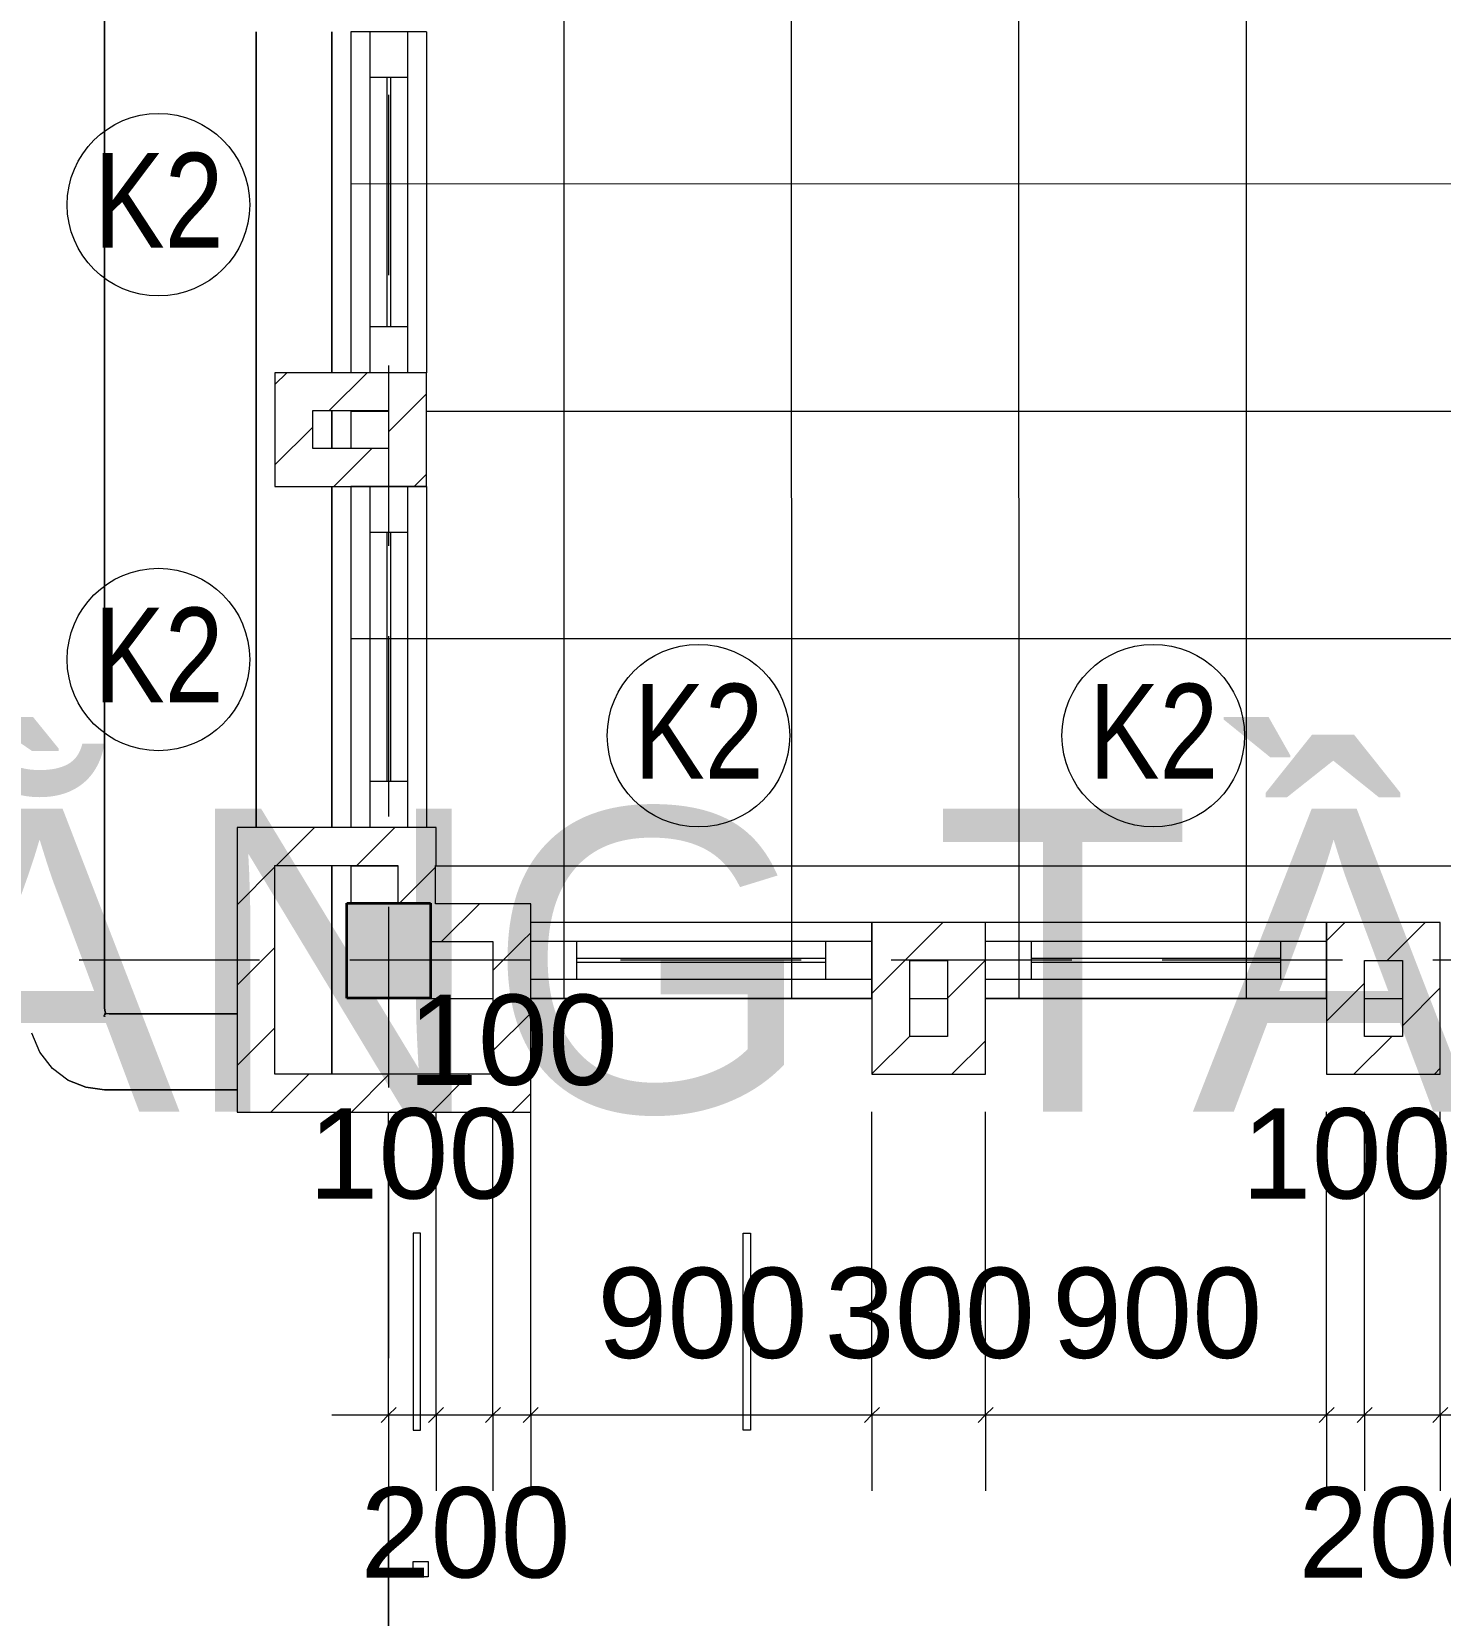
# Model space of a CAD drawing. Header units: millimetres. Extents: x -10792 to 44600, y -5903 to 19992.
# Drawn here: x -392 to 3325, y -1729 to 2450 of the extents above; entities that cross this region are included whole.
import ezdxf
from ezdxf.enums import TextEntityAlignment as Align

# ---------------------------------------------------------------- set-up
doc = ezdxf.new("R2010")
doc.units = ezdxf.units.MM
doc.linetypes.add('Hidden', pattern=[714.375, 476.25, -238.125])
for name, color, linetype, lineweight in [('A-ANNO-DIMS', 211, 'Continuous', 9), ('A-ANNO-DIMS-100', 211, 'Continuous', 9), ('A-DETL', 90, 'Continuous', 9), ('A-FLOR', 192, 'Continuous', 9), ('A-FLOR-PATT', 8, 'Continuous', 9), ('A-GLAZ', 151, 'Continuous', 18), ('A-GLAZ-IDEN', 152, 'Continuous', 9), ('A-WALL', 113, 'Continuous', 25), ('A-WALL-PATT', 111, 'Continuous', 18), ('G-IMPT', 8, 'Continuous', 9), ('S-COLS', 52, 'Continuous', 25), ('S-GRID', 1, 'Continuous', 9)]:
    doc.layers.add(name, color=color, linetype=linetype, lineweight=lineweight)
doc.styles.add('Arial', font='arial.ttf', dxfattribs={"width": 0.8, "height": 250})
doc.styles.add('Arial_5', font='arial.ttf', dxfattribs={"height": 238.125})
doc.styles.add('UNICODE_TITLE', font='arial.ttf')
doc.dimstyles.new('SecretInternalLinAngDimStyle5p4736185', dxfattribs={"dimscale": 304.8, "dimtxt": 242.94927, "dimasz": 0.130208, "dimexe": 0.656168, "dimexo": 0.0625, "dimgap": 0.260417, "dimtad": 1, "dimdec": 0, "dimrnd": 100, "dimzin": 0, "dimdsep": 46, "dimtxsty": 'Arial_5', "dimblk1": 'OBLIQUE', "dimblk2": 'OBLIQUE', "dimsah": 1, "dimcen": 0.09, "dimdle": 0.492126, "dimazin": 0, "dimtfac": 1, "dimtdec": 4, "dimtix": 1, "dimtmove": 0, "dimatfit": 3, "dimfxl": 2.624672, "dimfxlon": 1, "dimtvp": 1, "dimtolj": 1, "dimtzin": 0, "dimarcsym": 2})
doc.dimstyles.new('SecretInternalLinAngDimStyle5p4736185_1', dxfattribs={"dimscale": 304.8, "dimtxt": 242.94927, "dimasz": 0.130208, "dimexe": 0.656168, "dimexo": 0.0625, "dimgap": 0.260417, "dimtad": 1, "dimdec": 0, "dimrnd": 100, "dimzin": 0, "dimdsep": 46, "dimtxsty": 'Arial_5', "dimblk1": 'OBLIQUE', "dimblk2": 'OBLIQUE', "dimsah": 1, "dimcen": 0.09, "dimdle": 0.492126, "dimazin": 0, "dimtfac": 1, "dimtdec": 4, "dimtix": 1, "dimtmove": 2, "dimatfit": 3, "dimfxl": 2.624672, "dimfxlon": 1, "dimtvp": 1, "dimtolj": 1, "dimtzin": 0, "dimarcsym": 2})
pattern_1 = [(45, (27793.29, 0), (-106.066, 106.066), [])]

# ---------------------------------------------------------------- blocks, each defined once
blk = doc.blocks.new('Window_K2_Stack - Window_K2_Stack-2379752-01_MẶT BẰNG TẦNG 1')
at = {"layer": 'A-GLAZ'}
for p, q in [((-450, 100), (-450, -100)), ((-450, 100), (450, 100)), ((450, 100), (450, -100)), ((-450, 50), (450, 50)), ((-328.75, 50), (-328.75, -50)), ((328.75, 50), (328.75, -50)), ((-328.75, 5), (328.75, 5)), ((-328.75, -5), (328.75, -5)), ((-450, -50), (450, -50)), ((-450, -100), (450, -100))]:
    blk.add_line(p, q, dxfattribs=at)
blk = doc.blocks.new('M_Concrete-Rectangular-Column - COT220X250-2391832-01_MẶT BẰNG TẦNG 1')
at = {"layer": 'S-COLS', "lineweight": 35}
blk.add_hatch(color=256, dxfattribs=at).paths.add_polyline_path([(110, -125), (110, 125), (-110, 125), (-110, -125)])
for p, q in [((-110, 125), (110, 125)), ((-110, -125), (-110, 125)), ((110, 125), (110, -125)), ((110, -125), (-110, -125))]:
    blk.add_line(p, q, dxfattribs=at)
blk = doc.blocks.new('Mat_Tien_3dsMax - Sync_3dsMax_To_Revit-2401403-01_MẶT BẰNG TẦNG 1')
at = {"layer": 'G-IMPT'}
for p, q in [((-599.8, -2363.5), (-599.8, -6726.5)), ((-599.8, -6726.5), (-599.8, -2363.5)), ((-200, -6250), (-200, -4150)), ((-200, -4150), (-200, -6250)), ((0, -5050), (0, -4150)), ((0, -4150), (0, -5050)), ((0, -5250), (0, -5150)), ((0, -5150), (0, -5250)), ((0, -6250), (0, -5350)), ((0, -5350), (0, -6250)), ((0, -6901), (0, -6350)), ((0, -6350), (0, -6901)), ((-599.8, -6726.5), (-598.2, -6736.7)), ((-598.2, -6736.7), (-599.8, -6726.5)), ((-598.7, -6740.3), (-598.8, -6745)), ((-598.7, -6740.3), (-587.2, -6741.8)), ((-587.2, -6741.8), (-598.7, -6740.3)), ((-598.2, -6736.7), (-596.7, -6740.3)), ((-596.7, -6740.3), (-598.2, -6736.7)), ((-596.7, -6740.3), (-595, -6742.5)), ((-596.7, -6740.3), (-595, -6742.5)), ((-587.2, -6741.8), (-250, -6741.8)), ((-250, -6741.8), (-587.2, -6741.8)), ((-770.2, -6842.7), (-791.9, -6792.9)), ((-770.2, -6842.7), (-791.9, -6792.9)), ((-737.3, -6885.5), (-770.2, -6842.7)), ((-737.3, -6885.5), (-770.2, -6842.7)), ((-696.1, -6916.8), (-737.3, -6885.5)), ((-696.1, -6916.8), (-737.3, -6885.5)), ((-696.1, -6916.8), (-649.3, -6935.5)), ((-649.3, -6935.5), (-696.1, -6916.8)), ((-649.3, -6935.5), (-599.8, -6941.8)), ((-599.8, -6941.8), (-649.3, -6935.5)), ((-599.8, -6941.8), (-250, -6941.8)), ((-250, -6941.8), (-599.8, -6941.8))]:
    blk.add_line(p, q, dxfattribs=at)
at = {"layer": 'G-IMPT', "flags": 128}
for points in [[(-600.9, -6748.8), (-600.4, -6746.7), (-599.8, -6744.5), (-599.3, -6742.4), (-598.7, -6740.3)], [(-600.5, -6748.1), (-600.6, -6748.2), (-600.7, -6748.4), (-600.8, -6748.6), (-600.9, -6748.8)], [(-600.5, -6748.1), (-600.6, -6748.2), (-600.7, -6748.4), (-600.8, -6748.6), (-600.9, -6748.8)], [(-598.5, -6744.5), (-598.6, -6744.6), (-598.6, -6744.7), (-598.7, -6744.8), (-598.8, -6745)], [(-598.8, -6745), (-598.7, -6744.8), (-598.6, -6744.7), (-598.6, -6744.6), (-598.5, -6744.5)], [(-598.8, -6745), (-598.7, -6744.8), (-598.6, -6744.7), (-598.6, -6744.6), (-598.5, -6744.5)], [(-598.7, -6749), (-598.8, -6749), (-598.8, -6749.1), (-598.8, -6749.1), (-598.8, -6749.1)], [(-598.7, -6749), (-598.8, -6749), (-598.8, -6749.1), (-598.8, -6749.1), (-598.8, -6749.1)], [(-595, -6742.5), (-595.4, -6742.1), (-595.8, -6741.8), (-596.2, -6741.5), (-596.6, -6741.2)]]:
    blk.add_lwpolyline(points, dxfattribs=at)
blk = doc.blocks.new('Mat_Tien_3dsMax - Mat_Tien_3dsMax-2387879-01_MẶT BẰNG TẦNG 1')
blk.add_blockref('Mat_Tien_3dsMax - Sync_3dsMax_To_Revit-2401403-01_MẶT BẰNG TẦNG 1', (0, 0))
blk = doc.blocks.new('KÝ HIỆU CỬA SỔ - KÝ HIỆU CỬA SỔ-146125-01_MẶT BẰNG TẦNG 1')
at = {"layer": 'A-GLAZ-IDEN'}
blk.add_circle((-0.075, -0.066), 2.408, dxfattribs=at)
blk = doc.blocks.new('DIMBLOCK2-01_MẶT BẰNG TẦNG 1')
at = {"layer": 'A-ANNO-DIMS-100', "transparency": 16777216}
for p, q in [((550, -2200), (550, -1400)), ((4350, -2200), (4350, -1400)), ((400, -2200), (4350, -2200)), ((550, -2200), (530.2, -2219.8)), ((550, -2200), (569.8, -2180.2)), ((550, -2200), (550, -2400)), ((4350, -2200), (4330.2, -2219.8)), ((4350, -2200), (4369.8, -2180.2)), ((4350, -2200), (4350, -2400))]:
    blk.add_line(p, q, dxfattribs=at)
at = {"layer": 'A-ANNO-DIMS-100', "color": 0, "transparency": 16777216, "insert": (2083.7, -1811.5), "char_height": 238.12, "width": 879.103, "attachment_point": 1, "line_spacing_factor": 0.941778, "style": 'Arial_5'}
blk.add_mtext('3800', dxfattribs=at)
blk = doc.blocks.new('_Oblique')
at = {"color": 0, "linetype": 'ByBlock', "lineweight": -2}
blk.add_line((-0.5, -0.5), (0.5, 0.5), dxfattribs=at)
blk = doc.blocks.new('DIMBLOCK12-01_MẶT BẰNG TẦNG 1')
at = {"layer": 'A-ANNO-DIMS-100', "transparency": 16777216}
for p, q in [((550, -1200), (550, -400)), ((675, -1200), (675, -400)), ((400, -1200), (675, -1200)), ((550, -1200), (530.2, -1219.8)), ((550, -1200), (569.8, -1180.2)), ((550, -1200), (550, -1400)), ((675, -1200), (655.2, -1219.8)), ((675, -1200), (694.8, -1180.2)), ((675, -1200), (675, -1400))]:
    blk.add_line(p, q, dxfattribs=at)
at = {"layer": 'A-ANNO-DIMS-100', "color": 0, "transparency": 16777216, "insert": (337.8, -390.9), "char_height": 238.12, "width": 659.327, "attachment_point": 1, "line_spacing_factor": 0.941778, "style": 'Arial_5'}
blk.add_mtext('100', dxfattribs=at)
blk = doc.blocks.new('DIMBLOCK13-01_MẶT BẰNG TẦNG 1')
at = {"layer": 'A-ANNO-DIMS-100', "transparency": 16777216}
for p, q in [((675, -1200), (675, -400)), ((825, -1200), (825, -400)), ((675, -1200), (655.2, -1219.8)), ((675, -1200), (694.8, -1180.2)), ((675, -1200), (825, -1200)), ((675, -1200), (675, -1400)), ((825, -1200), (805.2, -1219.8)), ((825, -1200), (844.8, -1180.2)), ((825, -1200), (825, -1400))]:
    blk.add_line(p, q, dxfattribs=at)
at = {"layer": 'A-ANNO-DIMS-100', "color": 0, "transparency": 16777216, "insert": (475.3, -1390.9), "char_height": 238.12, "width": 659.327, "attachment_point": 1, "line_spacing_factor": 0.941778, "style": 'Arial_5'}
blk.add_mtext('200', dxfattribs=at)
blk = doc.blocks.new('DIMBLOCK14-01_MẶT BẰNG TẦNG 1')
at = {"layer": 'A-ANNO-DIMS-100', "transparency": 16777216}
for p, q in [((825, -1200), (825, -400)), ((925, -1200), (925, -400)), ((825, -1200), (805.2, -1219.8)), ((825, -1200), (844.8, -1180.2)), ((825, -1200), (925, -1200)), ((825, -1200), (825, -1400)), ((925, -1200), (905.2, -1219.8)), ((925, -1200), (944.8, -1180.2)), ((925, -1200), (925, -1400))]:
    blk.add_line(p, q, dxfattribs=at)
at = {"layer": 'A-ANNO-DIMS-100', "color": 0, "transparency": 16777216, "insert": (600.3, -90.9), "char_height": 238.12, "width": 659.327, "attachment_point": 1, "line_spacing_factor": 0.941778, "style": 'Arial_5'}
blk.add_mtext('100', dxfattribs=at)
blk = doc.blocks.new('DIMBLOCK15-01_MẶT BẰNG TẦNG 1')
at = {"layer": 'A-ANNO-DIMS-100', "transparency": 16777216}
for p, q in [((925, -1200), (925, -400)), ((1825, -1200), (1825, -400)), ((925, -1200), (905.2, -1219.8)), ((925, -1200), (944.8, -1180.2)), ((925, -1200), (1825, -1200)), ((925, -1200), (925, -1400)), ((1825, -1200), (1805.2, -1219.8)), ((1825, -1200), (1844.8, -1180.2)), ((1825, -1200), (1825, -1400))]:
    blk.add_line(p, q, dxfattribs=at)
at = {"layer": 'A-ANNO-DIMS-100', "color": 0, "transparency": 16777216, "insert": (1100.3, -811.5), "char_height": 238.12, "width": 659.327, "attachment_point": 1, "line_spacing_factor": 0.941778, "style": 'Arial_5'}
blk.add_mtext('900', dxfattribs=at)
blk = doc.blocks.new('DIMBLOCK16-01_MẶT BẰNG TẦNG 1')
at = {"layer": 'A-ANNO-DIMS-100', "transparency": 16777216}
for p, q in [((1825, -1200), (1825, -400)), ((2125, -1200), (2125, -400)), ((1825, -1200), (1805.2, -1219.8)), ((1825, -1200), (1844.8, -1180.2)), ((1825, -1200), (2125, -1200)), ((1825, -1200), (1825, -1400)), ((2125, -1200), (2105.2, -1219.8)), ((2125, -1200), (2144.8, -1180.2)), ((2125, -1200), (2125, -1400))]:
    blk.add_line(p, q, dxfattribs=at)
at = {"layer": 'A-ANNO-DIMS-100', "color": 0, "transparency": 16777216, "insert": (1700.3, -811.5), "char_height": 238.12, "width": 659.327, "attachment_point": 1, "line_spacing_factor": 0.941778, "style": 'Arial_5'}
blk.add_mtext('300', dxfattribs=at)
blk = doc.blocks.new('DIMBLOCK17-01_MẶT BẰNG TẦNG 1')
at = {"layer": 'A-ANNO-DIMS-100', "transparency": 16777216}
for p, q in [((2125, -1200), (2125, -400)), ((3025, -1200), (3025, -400)), ((2125, -1200), (2105.2, -1219.8)), ((2125, -1200), (2144.8, -1180.2)), ((2125, -1200), (3025, -1200)), ((2125, -1200), (2125, -1400)), ((3025, -1200), (3005.2, -1219.8)), ((3025, -1200), (3044.8, -1180.2)), ((3025, -1200), (3025, -1400))]:
    blk.add_line(p, q, dxfattribs=at)
at = {"layer": 'A-ANNO-DIMS-100', "color": 0, "transparency": 16777216, "insert": (2300.3, -811.5), "char_height": 238.12, "width": 659.327, "attachment_point": 1, "line_spacing_factor": 0.941778, "style": 'Arial_5'}
blk.add_mtext('900', dxfattribs=at)
blk = doc.blocks.new('DIMBLOCK18-01_MẶT BẰNG TẦNG 1')
at = {"layer": 'A-ANNO-DIMS-100', "transparency": 16777216}
for p, q in [((3025, -1200), (3025, -400)), ((3125, -1200), (3125, -400)), ((3025, -1200), (3005.2, -1219.8)), ((3025, -1200), (3044.8, -1180.2)), ((3025, -1200), (3125, -1200)), ((3025, -1200), (3025, -1400)), ((3125, -1200), (3105.2, -1219.8)), ((3125, -1200), (3144.8, -1180.2)), ((3125, -1200), (3125, -1400))]:
    blk.add_line(p, q, dxfattribs=at)
at = {"layer": 'A-ANNO-DIMS-100', "color": 0, "transparency": 16777216, "insert": (2800.3, -390.9), "char_height": 238.12, "width": 659.327, "attachment_point": 1, "line_spacing_factor": 0.941778, "style": 'Arial_5'}
blk.add_mtext('100', dxfattribs=at)
blk = doc.blocks.new('DIMBLOCK19-01_MẶT BẰNG TẦNG 1')
at = {"layer": 'A-ANNO-DIMS-100', "transparency": 16777216}
for p, q in [((3125, -1200), (3125, -400)), ((3325, -1200), (3325, -400)), ((3125, -1200), (3105.2, -1219.8)), ((3125, -1200), (3144.8, -1180.2)), ((3125, -1200), (3325, -1200)), ((3125, -1200), (3125, -1400)), ((3325, -1200), (3305.2, -1219.8)), ((3325, -1200), (3344.8, -1180.2)), ((3325, -1200), (3325, -1400))]:
    blk.add_line(p, q, dxfattribs=at)
at = {"layer": 'A-ANNO-DIMS-100', "color": 0, "transparency": 16777216, "insert": (2950.3, -1390.9), "char_height": 238.12, "width": 659.327, "attachment_point": 1, "line_spacing_factor": 0.941778, "style": 'Arial_5'}
blk.add_mtext('200', dxfattribs=at)
blk = doc.blocks.new('DIMBLOCK20-01_MẶT BẰNG TẦNG 1')
at = {"layer": 'A-ANNO-DIMS-100', "transparency": 16777216}
for p, q in [((3325, -1200), (3325, -400)), ((4150, -1200), (4150, -400)), ((3325, -1200), (3305.2, -1219.8)), ((3325, -1200), (3344.8, -1180.2)), ((3325, -1200), (4150, -1200)), ((3325, -1200), (3325, -1400)), ((4150, -1200), (4130.2, -1219.8)), ((4150, -1200), (4169.8, -1180.2)), ((4150, -1200), (4150, -1400))]:
    blk.add_line(p, q, dxfattribs=at)
at = {"layer": 'A-ANNO-DIMS-100', "color": 0, "transparency": 16777216, "insert": (3462.8, -811.5), "char_height": 238.12, "width": 659.327, "attachment_point": 1, "line_spacing_factor": 0.941778, "style": 'Arial_5'}
blk.add_mtext('800', dxfattribs=at)

msp = doc.modelspace()

# ---------------------------------------------------------------- hatches: boundary and pattern name
at = {"layer": 'A-FLOR-PATT'}
h = msp.add_hatch(dxfattribs=at)
h.set_pattern_fill('FP_8', color=256, style=0, pattern_type=2)
h.set_pattern_definition([(0.0043, (16612.5, 7449.6), (-0.045, 600), []), (90.004, (16612.5, 7449.6), (-600, -0.042), [])])
h.paths.add_polyline_path([(450, -100.9), (825, -100.8), (825, 49), (660, 49), (660, -100), (450, -100)])
h.paths.add_polyline_path([(925, -100.8), (1825, -100.8), (1825, 99), (2125, 99), (2125, -100.7), (3025, -100.7), (3025, 99), (3325, 99), (3325, -100.6), (4150, -100.6), (4150, 44), (4225, 44), (4225, 250), (4475, 250), (4475, 100), (7925, 100), (7925, 250), (7950, 250), (7950, 5100), (7925, 5100), (7925, 5300), (7350, 5300), (7350, 5500), (8750, 5500), (8750, 5300), (8175, 5300), (8175, 5100), (8150, 5100), (8150, 250), (8175, 250), (8175, 100), (11525, 100), (11525, 250), (11775, 250), (11775, 100), (15125, 100), (15125, 250), (15150, 250), (15150, 5100), (15125, 5100), (15125, 5300), (14550, 5300), (14550, 5500), (15550, 5500), (15550, 5300), (15375, 5300), (15375, 5100), (15350, 5100), (15350, 250), (15375, 250), (15375, 100), (22325, 100), (22325, 250), (22350, 250), (22350, 5100), (22325, 5100), (22325, 5300), (18975, 5300), (18975, 5100), (18725, 5100), (18725, 5300), (16550, 5300), (16550, 5500), (22650, 5500), (22650, 5300), (22575, 5300), (22575, 5100), (22550, 5100), (22550, 250), (22575, 250), (22575, 100), (25925, 100), (25925, 250), (26175, 250), (26175, 100), (29525, 100), (29525, 250), (29550, 250), (29550, 5100), (29525, 5100), (29525, 5300), (26175, 5300), (26175, 5100), (25925, 5100), (25925, 5300), (23650, 5300), (23650, 5500), (30050, 5500), (30050, 5300), (29775, 5300), (29775, 5100), (29750, 5100), (29750, 250), (29775, 250), (29775, 100), (32150, 100), (32150, 94), (33225, 94), (33225, 250), (33475, 250), (33475, 94), (33550, 94), (33550, -98.4), (34450, -98.3), (34450, 5300), (33475, 5300), (33475, 5100), (33225, 5100), (33225, 5300), (31050, 5300), (31050, 5500), (34650, 5500), (34650, 5300.9), (36150, 5300.9), (36150, 5500), (37050, 5500), (37050, 5900), (37250, 5900), (37250, 5500), (37260.4, 5500), (37264.5, 7700), (37250, 7700), (37250, 7300), (37050, 7300), (37050, 7700), (34550, 7700), (34550, 8500), (34650, 8500), (34650, 9300), (34550, 9300), (34550, 9400), (34350, 9400), (34350, 9500), (37267.9, 9500), (37269.7, 10470), (37250, 10470), (37250, 10570), (37269.9, 10570), (37271.9, 11650), (37050, 11650), (37050, 9501.7), (33450, 9501.7), (33450.5, 9500), (33550, 9500), (33550, 9400), (33450, 9400), (33450, 8100), (33475, 8100), (33475, 7700), (33150, 7700), (33150, 7675), (31950, 7675), (31950, 7700), (29412, 7700), (29412, 7900), (29525, 7900.9), (29525, 8100), (29550, 8100), (29550, 12950), (29525, 12950), (29525, 13100), (26850, 13100), (26850, 7900), (28412, 7900), (28412, 7700), (25337, 7700), (25337, 7900), (25925, 7900), (25925, 8100), (26175, 8100), (26175, 7900), (26650, 7900), (26650, 13100), (26175, 13100), (26175, 12950), (25925, 12950), (25925, 13100), (24150, 13100), (24150, 7900), (24337, 7900), (24337, 7700), (23862, 7700), (23862, 7900), (23950, 7900), (23950, 13100), (23825, 13100), (23825, 13090), (23800, 13085), (23000, 13085), (23000, 12000), (21500, 12000), (21500, 7900), (22325, 7900), (22325, 8100), (22575, 8100), (22575, 7900), (22862, 7900), (22862, 7700), (21250, 7700), (21250, 7900), (21400, 7900), (21400, 12000), (19900, 12000), (19900, 13100), (19863, 13100), (19863, 13090), (19838, 13085), (19038, 13085), (19013, 13090), (19013, 13100), (18975, 13100), (18975, 12950), (18950, 12950), (18950, 8100), (18975, 8100), (18975, 7900), (20250, 7900), (20250, 7700), (16487, 7700), (16487, 7900), (18725, 7900), (18725, 8100), (18750, 8100), (18750, 12950), (18725, 12950), (18725, 13100), (15375, 13100), (15375, 12950), (15350, 12950), (15350, 8100), (15375, 8100), (15375, 7900), (15487, 7900), (15487, 7700), (9387, 7700), (9387, 7900), (11525, 7900), (11525, 8100), (11775, 8100), (11775, 7900), (15125, 7900), (15125, 8100), (15150, 8100), (15150, 12950), (15125, 12950), (15125, 13100), (11775, 13100), (11775, 12950), (11525, 12950), (11525, 13100), (8175, 13100), (8175, 12950), (8150, 12950), (8150, 8100), (8175, 8100), (8175, 7900), (8387, 7900), (8387, 7700), (5750, 7700), (5750, 7675), (4550, 7675), (4550, 7700), (4225, 7700), (4225, 8100), (4250, 8100), (4250, 12950), (4225, 12950), (4225, 13299.2), (3325, 13299.6), (3325, 13101), (3025, 13101), (3025, 13299.8), (2125, 13300.1), (2125, 13101), (1825, 13101), (1825, 13300.3), (925, 13300.7), (925, 13101), (675, 13101), (675, 12850), (450, 12850), (450, 11950), (650, 11950), (650, 11650), (450, 11650), (450, 10750), (650, 10750), (650, 10302), (663, 10302), (663, 10300), (700, 10300), (700, 7550), (500, 7550), (500, 7700), (425, 7700), (425, 8100), (500, 8100), (500, 10300), (450, 10300), (450, 8800), (-4025.9, 8800), (-4050, 4400), (450, 4400), (450, 2900), (500, 2900), (500, 5100), (425, 5100), (425, 5500), (500, 5500), (500, 5650), (700, 5650), (700, 5500), (1750, 5500), (1749.2, 5300), (700, 5300), (700, 2800), (650, 2800), (650, 2450), (450, 2450), (450, 1550), (650, 1550), (650, 1250), (450, 1250), (450, 350), (675, 350), (675, 149), (925, 149), (925, -98)])
h.paths.add_polyline_path([(1925, -100.8), (2025, -100.7), (2025, -1), (1925, -1), (1925, -92.1)])
h.paths.add_polyline_path([(3125, -100.7), (3225, -100.7), (3225, -1), (3125, -1), (3125, -85)])
h.paths.add_polyline_path([(32250, -98.5), (33225, -98.4), (33225, -6), (32250, -6), (32250, -85)])
h.paths.add_polyline_path([(34550, -98.3), (34650, -98.3), (34650, -1), (34550, -1)])
h.paths.add_polyline_path([(34750, -98.3), (35650, -98.2), (35650, 99), (35950, 99), (35950, -98.2), (36850, -98.2), (36850, 100), (37040, 100), (37040, 101.7), (34650, 101.7), (34650, 99), (34750, 99), (34750, -1)])
h.paths.add_polyline_path([(35750, -98.2), (35850, -98.2), (35850, -1), (35750, -1)])
h.paths.add_polyline_path([(36950, -98.2), (37040, -98.1), (37040, 0), (36950, 0), (36950, -75.1)])
h.paths.add_polyline_path([(574, 150), (574, 250), (450, 250), (450, 150)])
h.paths.add_polyline_path([(37240.8, 150), (37250.5, 150), (37250.6, 250), (37050, 250), (37050, 150)])
h.paths.add_polyline_path([(37250.8, 350), (37252.5, 1250), (37050, 1250), (37050, 350), (37233.4, 350)])
h.paths.add_polyline_path([(37196.4, 1350), (37252.7, 1350), (37252.9, 1450), (37150, 1450), (37150, 1350)])
h.paths.add_polyline_path([(450, 1350), (550, 1350), (550, 1450), (450, 1450)])
h.paths.add_polyline_path([(37150, 1550), (37253.1, 1550), (37254.7, 2450), (37050, 2450), (37050, 1550)])
h.paths.add_polyline_path([(37254.9, 2550), (37256.5, 3400), (37150, 3400), (37150, 2550), (37151.9, 2550)])
h.paths.add_polyline_path([(500, 2550), (550, 2550), (550, 2800), (450, 2800), (450, 2550)])
h.paths.add_polyline_path([(37116.7, 3500), (37256.7, 3500), (37259.7, 5100), (37050, 5100), (37050, 3500)])
h.paths.add_polyline_path([(4225, 5100), (4225, 5300), (3150, 5300), (3150, 5500), (5950, 5500), (5950, 5300), (4475, 5300), (4475, 5100)])
h.paths.add_polyline_path([(11525, 5100), (11525, 5300), (10150, 5300), (10150, 5500), (13150, 5500), (13150, 5300), (11775, 5300), (11775, 5100)])
h.paths.add_polyline_path([(31950, 7900), (31950, 7925), (33150, 7925), (33150, 7900), (33225, 7900.9), (33225, 8100), (33250, 8100), (33250, 12950), (33225, 12950), (33225, 13300), (33250, 13300), (33250, 14800), (29750, 14800), (29750, 13300), (29775, 13300), (29775, 12950), (29750, 12950), (29750, 12489.3), (29781.1, 12496.6), (30299.2, 12738.2), (30346.5, 12932.7), (30478.5, 12649.5), (30525.8, 12843.9), (31075, 13100), (31075, 10187.2), (31096.3, 10183.8), (31110.8, 10177.6), (31122, 10170), (31132.7, 10159), (31142, 10144.4), (31146.9, 10130.6), (31149.3, 10112.5), (31147.3, 10095.1), (31140.7, 10079.2), (31130.3, 10063.2), (31119.6, 10053.6), (31105, 10044.2), (31085.7, 10039), (31074.6, 10037.7), (31052.9, 10041.2), (31038.4, 10047.4), (31027.2, 10055), (31016.5, 10066), (31007.2, 10080.6), (31002.3, 10094.4), (31001.3, 10100), (29823.7, 10100), (29821.3, 10089.4), (29815.2, 10075.1), (29805.5, 10062.3), (29794.5, 10052), (29777.5, 10043.1), (29765, 10039.3), (29750, 10037.7), (29750, 8100), (29775, 8100), (29775, 7900), (30344.5, 7900)])
h.paths.add_polyline_path([(7468.2, 7900), (7925, 7900), (7925, 8100), (7950, 8100), (7950, 12950), (7925, 12950), (7925, 13300), (7950, 13300), (7950, 14800), (4450, 14800), (4451, 13300), (4475, 13299.2), (4475, 12950), (4450, 12950), (4450, 12489.3), (4481.1, 12496.6), (4999.2, 12738.2), (5046.5, 12932.7), (5178.5, 12649.5), (5225.8, 12843.9), (5775, 13100), (5775, 10187.2), (5796.3, 10183.8), (5810.8, 10177.6), (5822, 10170), (5832.7, 10159), (5842, 10144.4), (5846.9, 10130.6), (5849.3, 10112.5), (5847.3, 10095.1), (5840.7, 10079.2), (5830.3, 10063.2), (5819.6, 10053.6), (5805, 10044.2), (5785.7, 10039), (5774.6, 10037.7), (5752.9, 10041.2), (5738.4, 10047.4), (5727.2, 10055), (5716.5, 10066), (5707.2, 10080.6), (5702.3, 10094.4), (5701.3, 10100), (4523.7, 10100), (4521.3, 10089.4), (4515.2, 10075.1), (4505.5, 10062.3), (4494.5, 10052), (4477.5, 10043.1), (4465, 10039.3), (4450, 10037.7), (4450, 8100), (4475, 8100), (4475, 7900), (4550, 7900), (4550, 7925), (5750, 7925), (5750, 7900)])
h.paths.add_polyline_path([(36063.6, 7900), (37025, 7900), (37025, 7902.6), (35000, 7902.6), (35000, 7900), (35587, 7900)])
h.paths.add_polyline_path([(34650, 7900), (34900, 7900), (34900, 8351.7), (34650, 8351.7)])
h.paths.add_polyline_path([(37058.2, 8100), (37265.3, 8100), (37267.7, 9400), (37050, 9400), (37050, 8100)])
h.paths.add_polyline_path([(450, 10400), (550, 10400), (550, 10650), (450, 10650)])
h.paths.add_polyline_path([(37150, 11750), (37272.1, 11750), (37272.3, 11850), (37150, 11850)])
h.paths.add_polyline_path([(550, 11750), (550, 11850), (450, 11850), (450, 11750)])
h.paths.add_polyline_path([(37272.5, 11950), (37274.2, 12850), (37050, 12850), (37050, 11950), (37260, 11950)])
h.paths.add_polyline_path([(37274.3, 12950), (37274.6, 13103), (37260, 13103), (37260, 13050), (37050, 13050), (37050, 12950), (37265.1, 12950)])
h.paths.add_polyline_path([(575, 12950), (575, 13050), (450, 13050), (450, 12950)])
h.paths.add_polyline_path([(33475, 13100.9), (35250, 13100.9), (35250, 13102.6), (35270, 13102.6), (35270, 13100.9), (37040, 13101.4), (37040, 13103), (33475, 13103)])
h.paths.add_polyline_path([(825, 13201), (825, 13300.7), (660, 13300), (660, 13201), (675, 13201)])
h.paths.add_polyline_path([(3125, 13201), (3225, 13201), (3225, 13299.7), (3125, 13299.7)])
h.paths.add_polyline_path([(1925, 13201), (2025, 13201), (2025, 13300.2), (1925, 13300.2)])
h.paths.add_polyline_path([(29391.3, 13300), (29550, 13300.9), (29550, 13300.9), (29350, 13300)])
h.paths.add_polyline_path([(8175, 13300), (8350, 13300), (8350, 13301.7), (8150, 13301.7), (8150, 13300), (8167, 13300)])
h.paths.add_polyline_path([(19898.5, 13300), (19898.6, 13300), (19898.2, 13300)])
h.paths.add_polyline_path([(19913, 13300), (22575, 13301.2), (19913, 13301.3)])
h.paths.add_polyline_path([(18977.5, 13300), (18977.8, 13300), (18977.4, 13300)])
h.paths.add_polyline_path([(9058, 13300), (18963, 13300), (18963, 13301.3), (8450, 13301.7), (8450, 13300)])
h.paths.add_polyline_path([(4250, 13300.1), (4250, 15000), (4250, 15000), (4250, 13300.1)])
at = {"layer": 'A-WALL-PATT', "lineweight": 9}
h = msp.add_hatch(dxfattribs=at)
h.set_pattern_fill('FP_3', color=256, style=0, pattern_type=2)
h.set_pattern_definition(pattern_1)
h.paths.add_polyline_path([(350, 1250), (350, 1550), (250, 1550), (250, 1250)])
h = msp.add_hatch(dxfattribs=at)
h.set_pattern_fill('FP_3', color=256, style=0, pattern_type=2)
h.set_pattern_definition(pattern_1)
h.paths.add_polyline_path([(350, 1450), (550, 1450), (550, 1550), (350, 1550)])
h = msp.add_hatch(dxfattribs=at)
h.set_pattern_fill('FP_3', color=256, style=0, pattern_type=2)
h.set_pattern_definition(pattern_1)
h.paths.add_polyline_path([(550, 1250), (650, 1250), (650, 1550), (550, 1550), (550, 1350)])
h = msp.add_hatch(dxfattribs=at)
h.set_pattern_fill('FP_3', color=256, style=0, pattern_type=2)
h.set_pattern_definition(pattern_1)
h.paths.add_polyline_path([(350, 1250), (550, 1250), (550, 1350), (350, 1350)])
h = msp.add_hatch(dxfattribs=at)
h.set_pattern_fill('FP_3', color=256, style=0, pattern_type=2)
h.set_pattern_definition(pattern_1)
h.paths.add_polyline_path([(250, -301), (250, 350), (150, 350), (150, -301)])
h = msp.add_hatch(dxfattribs=at)
h.set_pattern_fill('FP_3', color=256, style=0, pattern_type=2)
h.set_pattern_definition(pattern_1)
h.paths.add_polyline_path([(675, 250), (675, 350), (250, 350), (250, 250), (674, 250)])
h = msp.add_hatch(dxfattribs=at)
h.set_pattern_fill('FP_3', color=256, style=0, pattern_type=2)
h.set_pattern_definition(pattern_1)
h.paths.add_polyline_path([(660, 49), (674, 49), (674, 250), (574, 250), (574, 150), (660, 150), (660, 135)])
h = msp.add_hatch(dxfattribs=at)
h.set_pattern_fill('FP_3', color=256, style=0, pattern_type=2)
h.set_pattern_definition(pattern_1)
h.paths.add_polyline_path([(925, 49), (925, 149), (674, 149), (674, 49), (825, 49)])
h = msp.add_hatch(dxfattribs=at)
h.set_pattern_fill('FP_3', color=256, style=0, pattern_type=2)
h.set_pattern_definition(pattern_1)
h.paths.add_polyline_path([(2025, -1), (2125, -1), (2125, 99), (1825, 99), (1825, -1), (1925, -1)])
h = msp.add_hatch(dxfattribs=at)
h.set_pattern_fill('FP_3', color=256, style=0, pattern_type=2)
h.set_pattern_definition(pattern_1)
h.paths.add_polyline_path([(3225, -1), (3325, -1), (3325, 99), (3025, 99), (3025, -1), (3125, -1)])
h = msp.add_hatch(dxfattribs=at)
h.set_pattern_fill('FP_3', color=256, style=0, pattern_type=2)
h.set_pattern_definition(pattern_1)
h.paths.add_polyline_path([(825, -301), (925, -301), (925, 49), (825, 49)])
h = msp.add_hatch(dxfattribs=at)
h.set_pattern_fill('FP_3', color=256, style=0, pattern_type=2)
h.set_pattern_definition(pattern_1)
h.paths.add_polyline_path([(1825, -201), (1925, -201), (1925, -1), (1825, -1)])
h = msp.add_hatch(dxfattribs=at)
h.set_pattern_fill('FP_3', color=256, style=0, pattern_type=2)
h.set_pattern_definition(pattern_1)
h.paths.add_polyline_path([(2125, -301), (2125, -1), (2025, -1), (2025, -301)])
h = msp.add_hatch(dxfattribs=at)
h.set_pattern_fill('FP_3', color=256, style=0, pattern_type=2)
h.set_pattern_definition(pattern_1)
h.paths.add_polyline_path([(3025, -201), (3125, -201), (3125, -1), (3025, -1)])
h = msp.add_hatch(dxfattribs=at)
h.set_pattern_fill('FP_3', color=256, style=0, pattern_type=2)
h.set_pattern_definition(pattern_1)
h.paths.add_polyline_path([(3325, -301), (3325, -1), (3225, -1), (3225, -301)])
h = msp.add_hatch(dxfattribs=at)
h.set_pattern_fill('FP_3', color=256, style=0, pattern_type=2)
h.set_pattern_definition(pattern_1)
h.paths.add_polyline_path([(1825, -301), (2025, -301), (2025, -201), (1825, -201)])
h = msp.add_hatch(dxfattribs=at)
h.set_pattern_fill('FP_3', color=256, style=0, pattern_type=2)
h.set_pattern_definition(pattern_1)
h.paths.add_polyline_path([(3225, -301), (3225, -201), (3025, -201), (3025, -301)])
h = msp.add_hatch(dxfattribs=at)
h.set_pattern_fill('FP_3', color=256, style=0, pattern_type=2)
h.set_pattern_definition(pattern_1)
h.paths.add_polyline_path([(150, -401), (925, -401), (925, -301), (150, -301)])

# ---------------------------------------------------------------- linework, layer by layer
at = {"layer": 'A-DETL'}
for p, q in [((614.3, -720.1), (614.3, -1240.1)), ((634.3, -720.1), (614.3, -720.1)), ((634.3, -1240.1), (634.3, -720.1)), ((1485, -720.1), (1505, -720.1)), ((1485, -1240.1), (1485, -720.1)), ((1505, -720.1), (1505, -1240.1)), ((614.3, -1240.1), (634.3, -1240.1)), ((1505, -1240.1), (1485, -1240.1)), ((614.3, -1587), (654.3, -1587)), ((614.3, -1627), (614.3, -1587)), ((654.3, -1587), (654.3, -1627)), ((654.3, -1627), (614.3, -1627))]:
    msp.add_line(p, q, dxfattribs=at)
at = {"layer": 'A-FLOR'}
for p, q in [((450, 2450), (450, 1550)), ((450, 1450), (450, 1350)), ((450, 1250), (450, 350)), ((450, 250), (450, 150)), ((450, -100.9), (825, -100.8)), ((925, -100.8), (1825, -100.8)), ((1925, -100.8), (2025, -100.7)), ((2125, -100.7), (3025, -100.7)), ((3125, -100.7), (3225, -100.7))]:
    msp.add_line(p, q, dxfattribs=at)
at = {"layer": 'A-WALL', "lineweight": 18}
for p, q in [((250, 1550), (250, 1250)), ((650, 1550), (250, 1550)), ((650, 1250), (650, 1550)), ((350, 1350), (350, 1450)), ((350, 1450), (550, 1450)), ((550, 1450), (550, 1350)), ((550, 1350), (350, 1350)), ((250, 1250), (650, 1250)), ((150, 350), (150, -401)), ((675, 350), (150, 350)), ((675, 250), (675, 350)), ((250, -301), (250, 250)), ((250, 250), (574, 250)), ((574, 250), (574, 150)), ((674, 250), (675, 250)), ((674, 149), (674, 250)), ((925, 149), (674, 149)), ((925, -401), (925, 149)), ((2125, 99), (1825, 99)), ((1825, 99), (1825, -301)), ((2125, -301), (2125, 99)), ((3325, 99), (3025, 99)), ((3025, 99), (3025, -301)), ((3325, -301), (3325, 99)), ((660, 49), (825, 49)), ((825, 49), (825, -301)), ((1925, -1), (2025, -1)), ((1925, -201), (1925, -1)), ((2025, -1), (2025, -201)), ((3125, -1), (3225, -1)), ((3125, -201), (3125, -1)), ((3225, -1), (3225, -201)), ((2025, -201), (1925, -201)), ((3225, -201), (3125, -201)), ((825, -301), (250, -301)), ((1825, -301), (2125, -301)), ((3025, -301), (3325, -301)), ((150, -401), (925, -401))]:
    msp.add_line(p, q, dxfattribs=at)
at = {"layer": 'S-GRID', "linetype": 'Hidden'}
for p, q in [((550, 18000), (550, -3000)), ((39500, 0), (-3000, 0))]:
    msp.add_line(p, q, dxfattribs=at)

# ---------------------------------------------------------------- block references
at = {"layer": 'A-GLAZ'}
for p, rotation in [((550, 2000), 270), ((550, 800), 270), ((1375, -1), 180), ((2575, -1), 180)]:
    msp.add_blockref('Window_K2_Stack - Window_K2_Stack-2379752-01_MẶT BẰNG TẦNG 1', p, dxfattribs=dict(at, rotation=rotation))
at = {"layer": 'A-GLAZ-IDEN', "xscale": 99.99999999999991, "yscale": 99.99999999999991, "zscale": 99.99999999999991}
for p in [(-50, 2000), (-50, 800), (1375, 599), (2575, 599)]:
    msp.add_blockref('KÝ HIỆU CỬA SỔ - KÝ HIỆU CỬA SỔ-146125-01_MẶT BẰNG TẦNG 1', p, dxfattribs=at)
at = {"layer": 'G-IMPT'}
msp.add_blockref('Mat_Tien_3dsMax - Mat_Tien_3dsMax-2387879-01_MẶT BẰNG TẦNG 1', (400, 6600), dxfattribs=at)
at = {"layer": 'S-COLS', "lineweight": 35}
msp.add_blockref('M_Concrete-Rectangular-Column - COT220X250-2391832-01_MẶT BẰNG TẦNG 1', (550, 25), dxfattribs=at)

# ---------------------------------------------------------------- texts
at = {"style": 'UNICODE_TITLE'}
msp.add_text('01. MẶT BẰNG TẦNG 1', height=800, dxfattribs=at).set_placement((0, 0), align=Align.MIDDLE_CENTER)
at = {"layer": 'A-GLAZ-IDEN', "char_height": 250, "width": 410.464, "attachment_point": 1, "style": 'Arial'}
for insert in [(-227.4, 2130.1), (-227.4, 930.1), (1197.6, 729.1), (2397.6, 729.1)]:
    msp.add_mtext('K2', dxfattribs=dict(at, insert=insert))

# ---------------------------------------------------------------- dimensions: what is measured, and where the dimension line sits
at = {"layer": 'A-ANNO-DIMS'}
for base, p1, p2, override, picture, middle in [((925, -1200), (825, -400), (925, -400), {"dimpost": '<>', "dimfxl": 100}, 'DIMBLOCK14-01_MẶT BẰNG TẦNG 1', (929.9, -249.6)), ((675, -1200), (550, -400), (675, -400), {"dimpost": '<>', "dimfxl": 125}, 'DIMBLOCK12-01_MẶT BẰNG TẦNG 1', (667.4, -549.6)), ((825, -1200), (675, -400), (825, -400), {"dimpost": '<>', "dimfxl": 150}, 'DIMBLOCK13-01_MẶT BẰNG TẦNG 1', (804.9, -1549.6)), ((3125, -1200), (3025, -400), (3125, -400), {"dimpost": '<>', "dimfxl": 100}, 'DIMBLOCK18-01_MẶT BẰNG TẦNG 1', (3129.9, -549.6)), ((3325, -1200), (3125, -400), (3325, -400), {"dimpost": '<>', "dimfxl": 200}, 'DIMBLOCK19-01_MẶT BẰNG TẦNG 1', (3279.9, -1549.6))]:
    dim = msp.add_linear_dim(base=base, p1=p1, p2=p2, dimstyle='SecretInternalLinAngDimStyle5p4736185_1', override=override, dxfattribs=at)
    dim.commit()
    dim.dimension.update_dxf_attribs({"geometry": picture, "text_midpoint": middle, "dimtype": 160})
for base, p1, p2, override, picture, middle in [((1825, -1200), (925, -400), (1825, -400), {"dimpost": '<>', "dimfxl": 900}, 'DIMBLOCK15-01_MẶT BẰNG TẦNG 1', (1375, -999)), ((2125, -1200), (1825, -400), (2125, -400), {"dimpost": '<>', "dimfxl": 300}, 'DIMBLOCK16-01_MẶT BẰNG TẦNG 1', (1975, -999)), ((3025, -1200), (2125, -400), (3025, -400), {"dimpost": '<>', "dimfxl": 900}, 'DIMBLOCK17-01_MẶT BẰNG TẦNG 1', (2575, -999)), ((4150, -1200), (3325, -400), (4150, -400), {"dimpost": '<>', "dimfxl": 825}, 'DIMBLOCK20-01_MẶT BẰNG TẦNG 1', (3737.5, -999)), ((4350, -2200), (550, -1400), (4350, -1400), {"dimpost": '<>', "dimfxl": 3800}, 'DIMBLOCK2-01_MẶT BẰNG TẦNG 1', (2450, -1999))]:
    dim = msp.add_linear_dim(base=base, p1=p1, p2=p2, dimstyle='SecretInternalLinAngDimStyle5p4736185', override=override, dxfattribs=at)
    dim.commit()
    dim.dimension.update_dxf_attribs({"geometry": picture, "text_midpoint": middle})

doc.saveas('drawing.dxf')
